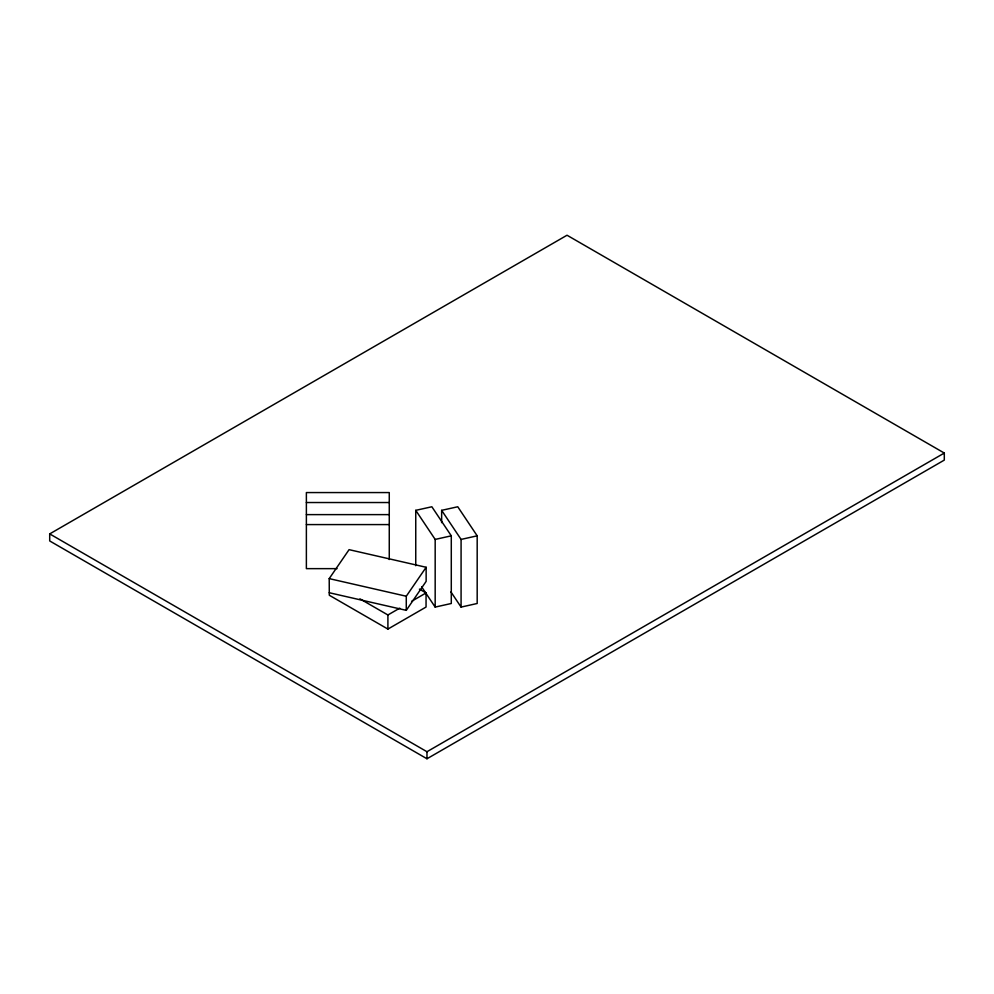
<?xml version="1.0" encoding="UTF-8"?>
<svg xmlns="http://www.w3.org/2000/svg" width="994" height="994" viewBox="0 0 994 994"><rect width="100%" height="100%" fill="white"/><g stroke="black" fill="none" stroke-linecap="round" stroke-linejoin="round"><path stroke-width="1.49" d="M419.393 589.107L426.053 592.946L426.053 607.048L387.908 629.078L329.3 595.244L329.213 578.62L349.08 549.657L426.14 567.276L426.14 581.366L406.273 610.341L329.213 592.722M406.273 610.341L406.273 596.238L426.14 567.276M49.7 533.902L567.027 235.23L944.3 453.053L944.3 460.098L426.973 758.77L49.7 540.947L49.7 533.902L426.973 751.725L944.3 453.053M359.927 598.835L387.908 614.975L399.75 608.142M411.591 601.308L426.053 592.946M415.753 565.723L415.753 510.344L431.856 506.766L451.288 535.828L451.288 603.495L435.173 607.086L421.655 586.87M441.647 522.658L441.647 510.344L457.762 506.766L477.182 535.828L477.182 603.495L461.079 607.086L450.941 591.927M415.753 510.344L435.173 539.419L451.288 535.828M441.647 510.344L461.079 539.419L477.182 535.828M306.376 502.529L389.263 502.529M306.376 514.619L389.263 514.619M306.376 524.583L389.263 524.583M337.078 568.643L306.376 568.643L306.376 492.564L389.263 492.564L389.263 559.523M329.213 578.62L406.273 596.238M461.079 539.419L461.079 607.086M435.173 539.419L435.173 607.086M426.973 751.725L426.973 758.77M387.908 614.975L387.908 629.078"/></g></svg>
